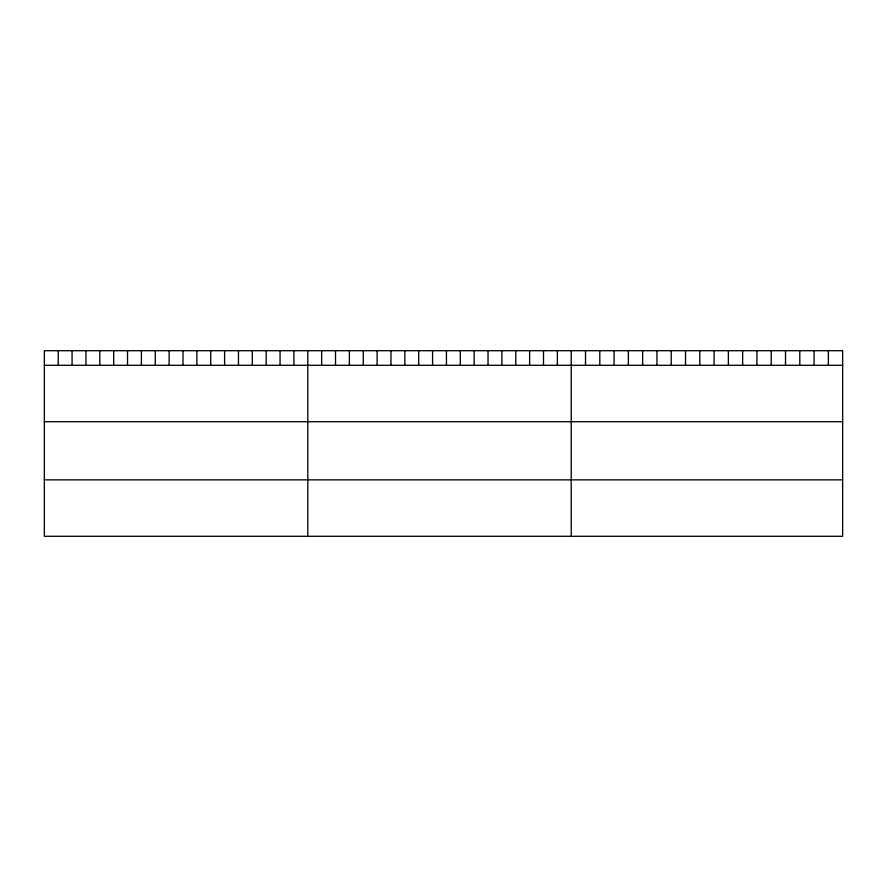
<?xml version="1.0" encoding="UTF-8"?>
<svg xmlns="http://www.w3.org/2000/svg" width="887" height="887" viewBox="0 0 887 887"><rect width="100%" height="100%" fill="white"/><g stroke="black" fill="none" stroke-linecap="round" stroke-linejoin="round"><path stroke-width="1.33" d="M842.65 365.289L842.65 536.291L44.35 536.291L44.35 350.709L842.65 350.709L842.65 365.289L44.35 365.289M44.35 421.713L842.65 421.713M44.35 479.856L842.65 479.856M828.369 350.709L828.369 365.289M814.078 350.709L814.078 365.289M799.797 350.709L799.797 365.289M785.505 350.709L785.505 365.289M771.224 350.709L771.224 365.289M756.933 350.709L756.933 365.289M742.652 350.709L742.652 365.289M728.371 350.709L728.371 365.289M714.079 350.709L714.079 365.289M699.799 350.709L699.799 365.289M685.507 350.709L685.507 365.289M671.226 350.709L671.226 365.289M656.945 350.709L656.945 365.289M642.654 350.709L642.654 365.289M628.373 350.709L628.373 365.289M614.081 350.709L614.081 365.289M599.8 350.709L599.8 365.289M585.509 350.709L585.509 365.289M571.228 350.709L571.228 536.291M557.358 350.709L557.358 365.289M543.498 350.709L543.498 365.289M529.628 350.709L529.628 365.289M515.768 350.709L515.768 365.289M501.898 350.709L501.898 365.289M488.038 350.709L488.038 365.289M474.168 350.709L474.168 365.289M460.309 350.709L460.309 365.289M446.438 350.709L446.438 365.289M432.579 350.709L432.579 365.289M418.708 350.709L418.708 365.289M404.849 350.709L404.849 365.289M390.979 350.709L390.979 365.289M377.119 350.709L377.119 365.289M363.249 350.709L363.249 365.289M349.389 350.709L349.389 365.289M335.519 350.709L335.519 365.289M321.659 350.709L321.659 365.289M307.789 350.709L307.789 536.291M293.919 350.709L293.919 365.289M280.059 350.709L280.059 365.289M266.189 350.709L266.189 365.289M252.329 350.709L252.329 365.289M238.459 350.709L238.459 365.289M224.599 350.709L224.599 365.289M210.729 350.709L210.729 365.289M196.87 350.709L196.87 365.289M182.999 350.709L182.999 365.289M169.14 350.709L169.14 365.289M155.269 350.709L155.269 365.289M141.41 350.709L141.41 365.289M127.54 350.709L127.54 365.289M113.68 350.709L113.68 365.289M99.81 350.709L99.81 365.289M85.95 350.709L85.95 365.289M72.08 350.709L72.08 365.289M58.22 350.709L58.22 365.289"/></g></svg>
